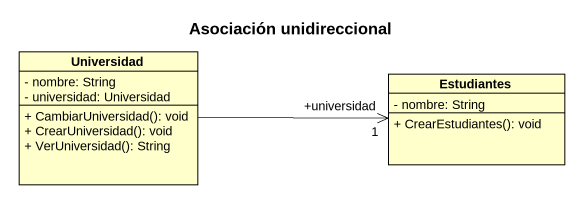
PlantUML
@startuml
title Asociación unidireccional
hide circle
hide empty members
skinparam classAttributeIconSize 0
class Universidad {
  - nombre: String
  - universidad: Universidad
  + CambiarUniversidad(): void
  + CrearUniversidad(): void
  + VerUniversidad(): String
}
class Estudiantes {
  - nombre: String
  + CrearEstudiantes(): void
}
Universidad -right-> "+universidad\n1" Estudiantes
@enduml
